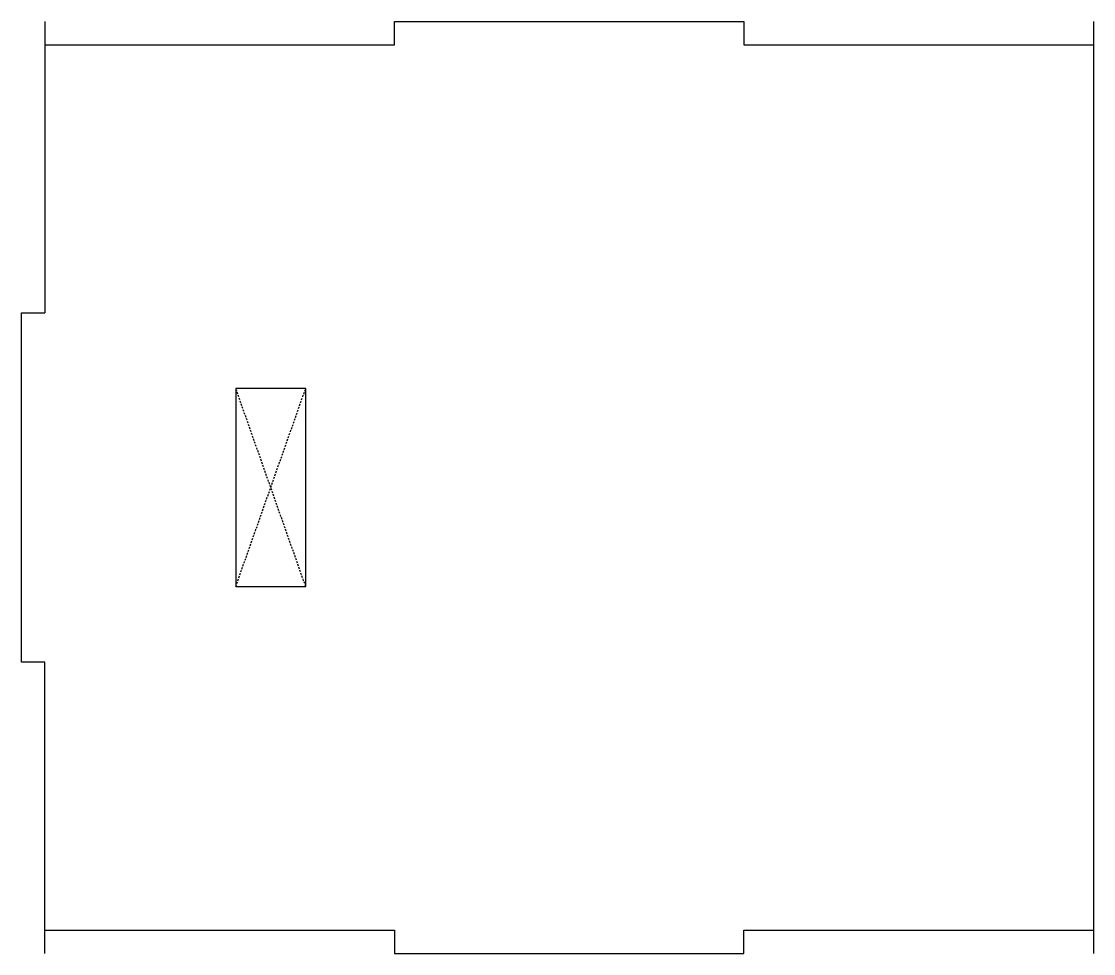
# Model space of a CAD drawing. Header units: millimetres. Extents: x 67.5 to 159.5, y -40 to 40.
import ezdxf

# ---------------------------------------------------------------- set-up
doc = ezdxf.new("R2010")
doc.units = ezdxf.units.MM
doc.linetypes.add('DASHED', pattern=[0.2067, 0.1654, -0.0413])

msp = doc.modelspace()

# ---------------------------------------------------------------- linework, layer by layer
for p, q in [((69.5, 40), (69.5, 15)), ((69.5, 40), (69.5, 15)), ((159.5, 40), (159.5, -40))]:
    msp.add_line(p, q)
at = {"color": 190, "linetype": 'DASHED', "lineweight": 25, "true_color": 0x8018ff}
for p, q in [((91.893, -8.5), (85.893, 8.5)), ((85.893, -8.5), (91.893, 8.5))]:
    msp.add_line(p, q, dxfattribs=at)
for points in [[(69.5, 38), (99.5, 38), (99.5, 40), (129.5, 40), (129.5, 38), (159.5, 38)], [(69.5, -40), (69.5, -15), (67.5, -15), (67.5, 15), (69.5, 15)], [(69.5, -38), (99.5, -38), (99.5, -40), (129.5, -40), (129.5, -38), (159.5, -38)]]:
    msp.add_lwpolyline(points)
msp.add_lwpolyline([(85.893, -8.5), (91.893, -8.5), (91.893, 8.5), (85.893, 8.5)], close=True)

doc.saveas('drawing.dxf')
